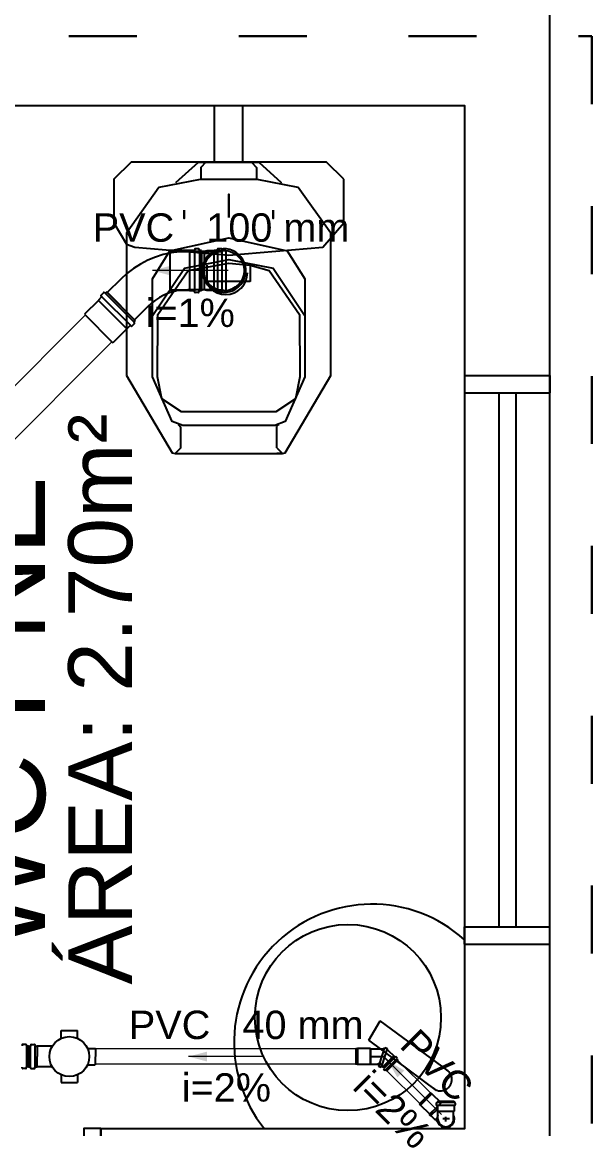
# Model space of a CAD drawing. Header units: millimetres. Extents: x -823 to -490, y -63 to 119.
# Drawn here: x -594.813 to -592.8, y 55.181 to 59.09 of the extents above; entities that cross this region are included whole.
import ezdxf

# ---------------------------------------------------------------- set-up
doc = ezdxf.new("R2010")
doc.units = ezdxf.units.MM
doc.header["$LTSCALE"] = 0.2
doc.header["$MEASUREMENT"] = 0
doc.linetypes.add('ACAD_ISO03W100', pattern=[3, 1.2, -1.8])
for name, color, linetype in [('A-PARED', 4, 'Continuous'), ('Simbolos', 5, 'Continuous'), ('Simbolos_int', 2, 'Continuous')]:
    doc.layers.add(name, color=color, linetype=linetype)
for name, color, linetype, lineweight in [('DI-Detalhes', 1, 'Continuous', 30), ('TQ-Condutos', 5, 'Continuous', 5), ('TQ-Sentido conduto', 9, 'Continuous', 5), ('TQ-Textos conduto', 7, 'Continuous', 5)]:
    doc.layers.add(name, color=color, linetype=linetype, lineweight=lineweight)
doc.styles.add('Arial', font='arial.ttf')

msp = doc.modelspace()

# ---------------------------------------------------------------- hatches: boundary and pattern name
at = {"layer": 'TQ-Sentido conduto', "linetype": 'Continuous'}
for points in [[(-594.353, 58.2123), (-594.2885, 58.195), (-594.2885, 58.2296)], [(-594.2253, 55.436), (-594.1608, 55.4188), (-594.1608, 55.4533)], [(-593.521, 55.4204), (-593.4876, 55.3626), (-593.4632, 55.387)]]:
    msp.add_hatch(color=256, dxfattribs=at).paths.add_polyline_path(points)

# ---------------------------------------------------------------- linework, layer by layer
for p, q in [((-594.1337, 58.5948), (-594.1337, 58.7955)), ((-594.1337, 58.7955), (-594.0334, 58.7955)), ((-594.0334, 58.5948), (-594.0334, 58.7955)), ((-593.914, 57.5865), (-593.914, 57.6577)), ((-594.2722, 57.5664), (-593.8939, 57.5664)), ((-593.8939, 57.5664), (-593.914, 57.5664)), ((-593.2498, 55.8487), (-593.2498, 55.1804)), ((-593.5889, 55.4945), (-593.5478, 55.5627)), ((-593.308, 55.3851), (-593.5478, 55.5627)), ((-593.3491, 55.3159), (-593.5889, 55.4945))]:
    msp.add_line(p, q)
at = {"linetype": 'Continuous'}
for p, q in [((-593.2498, 57.8413), (-593.2498, 57.7811)), ((-593.2498, 57.8413), (-592.9488, 57.8413)), ((-592.9488, 57.8413), (-592.9488, 57.7811)), ((-593.2498, 57.7811), (-592.9488, 57.7811)), ((-593.1294, 57.7811), (-593.1294, 55.8938)), ((-593.0692, 57.7811), (-593.0692, 55.8938)), ((-593.2498, 55.8938), (-592.9488, 55.8938)), ((-593.2498, 55.8336), (-593.2498, 55.8938)), ((-592.9488, 55.8336), (-592.9488, 55.8938)), ((-593.2498, 55.8336), (-592.9488, 55.8336))]:
    msp.add_line(p, q, dxfattribs=at)
for points in [[(-599.5749, 58.7955), (-596.5628, 58.7955), (-596.5628, 54.8794), (-596.2618, 54.8794), (-596.2618, 58.7955), (-593.2498, 58.7955), (-593.2498, 56.9483), (-593.2498, 56.9483), (-593.2498, 56.8681), (-593.2498, 55.1804), (-593.9572, 55.1804), (-594.5351, 55.1804), (-594.5351, 54.8794), (-592.9488, 54.8794), (-592.9488, 56.8681), (-592.9488, 56.8681), (-592.9488, 56.9483), (-592.9488, 64.1825)], [(-593.6772, 58.5356), (-593.7384, 58.5948), (-593.7384, 58.5948), (-594.4287, 58.5948), (-594.4889, 58.5356), (-594.4889, 58.5356), (-594.4889, 58.3811), (-594.4448, 58.3059), (-594.4448, 58.3059), (-594.4157, 58.2948), (-594.4157, 58.2948), (-594.0836, 58.2667), (-594.0836, 58.2667), (-593.7515, 58.2948), (-593.7515, 58.2948), (-593.6772, 58.3811), (-593.6772, 58.3811), (-593.6772, 58.5356)], [(-594.2702, 58.5236), (-594.1899, 58.5948), (-594.1899, 58.5948), (-593.9772, 58.5948), (-593.898, 58.5236), (-593.898, 58.5236)], [(-594.1638, 58.5948), (-594.1819, 58.5768), (-594.1819, 58.5768), (-594.1819, 58.5326)], [(-594.0033, 58.5948), (-593.9852, 58.5768), (-593.9852, 58.5768), (-593.9852, 58.5326)], [(-593.914, 57.5865), (-593.8939, 57.5664), (-593.8939, 57.5664), (-593.8839, 57.5684), (-593.8839, 57.5684), (-593.7224, 57.8423), (-593.7224, 57.8423), (-593.7224, 58.344), (-593.8378, 58.5055), (-593.8378, 58.5055), (-593.9832, 58.5336), (-593.9832, 58.5336), (-594.1839, 58.5336), (-594.1839, 58.5336), (-594.3304, 58.5055), (-594.3304, 58.5055), (-594.4448, 58.344), (-594.4448, 58.344), (-594.4448, 57.8423), (-594.2832, 57.5684), (-594.2832, 57.5684), (-594.2722, 57.5664), (-594.2722, 57.5664), (-594.2531, 57.5865), (-594.2531, 57.5865), (-594.2531, 57.6577), (-594.2612, 57.6677), (-594.2612, 57.6677)], [(-594.0836, 58.4002), (-594.0836, 58.4825), (-594.0836, 58.4825), (-594.0836, 58.4002)], [(-594.0836, 58.4102), (-594.0836, 58.4724), (-594.0836, 58.4724), (-594.0836, 58.4102)], [(-594.2411, 58.4263), (-594.2411, 58.3962), (-594.2411, 58.3962), (-594.2411, 58.4263)], [(-593.927, 58.4263), (-593.927, 58.3962), (-593.927, 58.3962), (-593.927, 58.4263)], [(-593.8769, 58.2818), (-593.8147, 58.1835), (-593.8147, 58.1835), (-593.8147, 57.8373), (-593.8147, 57.8373), (-593.8839, 57.6798), (-593.8839, 57.6798), (-593.921, 57.6657), (-593.921, 57.6657), (-594.2461, 57.6657), (-594.2832, 57.6798), (-594.2832, 57.6798), (-594.3525, 57.8373), (-594.3525, 57.8373), (-594.3525, 58.1835), (-594.3525, 58.1835), (-594.2913, 58.2818), (-594.2913, 58.2818), (-594.0836, 58.3279), (-594.0836, 58.3279), (-593.8769, 58.2818), (-593.8769, 58.2818)], [(-594.3515, 58.055), (-594.2401, 58.2206), (-594.2401, 58.2206), (-594.0836, 58.2517), (-594.0836, 58.2517), (-593.927, 58.2206), (-593.927, 58.2206), (-593.8157, 58.055), (-593.8157, 58.055)], [(-594.0073, 58.2316), (-593.9411, 58.2126), (-593.9411, 58.2126), (-593.8337, 58.057), (-593.8337, 58.057), (-593.8327, 57.8373), (-593.8327, 57.8373), (-593.8478, 57.759), (-593.8478, 57.759), (-593.917, 57.7139), (-593.917, 57.7139), (-594.2501, 57.7139), (-594.3194, 57.759), (-594.3194, 57.759), (-594.3354, 57.8373), (-594.3354, 57.8373), (-594.3334, 58.057), (-594.3334, 58.057), (-594.227, 58.2126), (-594.227, 58.2126), (-594.0836, 58.2386), (-594.0836, 58.2386), (-594.0073, 58.2316), (-594.0073, 58.2316)], [(-594.1608, 58.2316), (-594.1608, 58.1754), (-594.0073, 58.1754), (-594.0073, 58.1754)], [(-594.0073, 58.2316), (-594.0073, 58.1734)]]:
    msp.add_lwpolyline(points)
msp.add_lwpolyline([(-594.5351, 54.8794), (-594.5351, 55.1814), (-594.5953, 55.1814), (-594.5953, 54.8794), (-594.5351, 54.8794)], close=True)
msp.add_circle((-593.6622, 55.5738), 0.3287)
for centre, radius, start, end in [((-593.904, 57.6577), 0.0107, 105.355, 180), ((-593.5769, 55.4865), 0.4877, 47.8865, 218.809), ((-593.3351, 55.355), 0.0402, 228.032, 58.7723)]:
    msp.add_arc(centre, radius, start, end)
at = {"layer": 'A-PARED'}
msp.add_lwpolyline([(-594.1707, 58.2605), (-594.1707, 58.2044, 1), (-594.0175, 58.2044), (-594.0175, 58.2044)], format="xyb", dxfattribs=at)
at = {"layer": 'DI-Detalhes', "color": 6, "linetype": 'ACAD_ISO03W100'}
msp.add_lwpolyline([(-600.048, 59.0399), (-592.8002, 59.0399), (-592.8002, 52.8645), (-600.048, 52.8645), (-600.048, 59.0399)], dxfattribs=at)
at = {"layer": 'Simbolos'}
for p, q in [((-594.2038, 58.2881), (-594.2041, 58.2847)), ((-594.1898, 58.2893), (-594.2024, 58.2893)), ((-594.1885, 58.2883), (-594.1875, 58.2844)), ((-594.1237, 58.2875), (-594.1237, 58.1371)), ((-594.1089, 58.2888), (-594.1224, 58.2888)), ((-594.1075, 58.2875), (-594.1075, 58.1371)), ((-594.2219, 58.2831), (-594.2918, 58.2831)), ((-594.17, 58.2802), (-594.2281, 58.2802)), ((-594.2215, 58.2835), (-594.2219, 58.2831)), ((-594.2054, 58.2835), (-594.2215, 58.2835)), ((-594.1802, 58.2835), (-594.1862, 58.2835)), ((-594.1802, 58.2835), (-594.1802, 58.1412)), ((-594.1365, 58.2802), (-594.1802, 58.2802)), ((-594.161, 58.2826), (-594.17, 58.2802)), ((-594.1356, 58.2826), (-594.161, 58.2826)), ((-594.1343, 58.2829), (-594.1356, 58.2826)), ((-594.125, 58.2829), (-594.1343, 58.2829)), ((-594.1009, 58.2829), (-594.1062, 58.2829)), ((-594.1009, 58.2829), (-594.0954, 58.2861)), ((-594.0942, 58.284), (-594.0954, 58.2861)), ((-594.0942, 58.284), (-594.0942, 58.1406)), ((-594.465, 58.182), (-594.5124, 58.1346)), ((-594.5256, 58.1343), (-594.5346, 58.1254)), ((-594.524, 58.1345), (-594.5205, 58.1325)), ((-594.5147, 58.1369), (-594.5189, 58.1327)), ((-594.5147, 58.1369), (-594.4141, 58.0363)), ((-594.2219, 58.1415), (-594.2918, 58.1415)), ((-594.17, 58.1444), (-594.2281, 58.1444)), ((-594.2215, 58.1412), (-594.2219, 58.1415)), ((-594.2054, 58.1412), (-594.2215, 58.1412)), ((-594.2038, 58.1365), (-594.2041, 58.1399)), ((-594.1898, 58.1353), (-594.2024, 58.1353)), ((-594.1885, 58.1363), (-594.1875, 58.1402)), ((-594.1802, 58.1412), (-594.1862, 58.1412)), ((-594.1365, 58.1444), (-594.1802, 58.1444)), ((-594.161, 58.142), (-594.17, 58.1444)), ((-594.1356, 58.142), (-594.161, 58.142)), ((-594.1343, 58.1417), (-594.1356, 58.142)), ((-594.125, 58.1417), (-594.1343, 58.1417)), ((-594.1089, 58.1358), (-594.1224, 58.1358)), ((-594.1009, 58.1417), (-594.1062, 58.1417)), ((-594.1009, 58.1417), (-594.0954, 58.1385)), ((-594.0942, 58.1406), (-594.0954, 58.1385)), ((-594.5439, 58.1072), (-594.5933, 58.0578)), ((-594.5325, 58.1191), (-594.5439, 58.1077)), ((-594.5439, 58.1077), (-594.5439, 58.1072)), ((-594.5346, 58.1236), (-594.5324, 58.1209)), ((-594.369, 58.086), (-594.4164, 58.0386)), ((-594.4318, 58.0185), (-594.4433, 58.0071)), ((-594.4274, 58.0164), (-594.43, 58.0186)), ((-594.4167, 58.0254), (-594.4256, 58.0165)), ((-594.4164, 58.027), (-594.4185, 58.0305)), ((-594.4141, 58.0363), (-594.4183, 58.0321)), ((-594.4437, 58.0071), (-594.4932, 57.9576)), ((-594.4433, 58.0071), (-594.4437, 58.0071)), ((-594.6757, 55.5017), (-594.6756, 55.528)), ((-594.6756, 55.528), (-594.6174, 55.5279)), ((-594.6174, 55.5015), (-594.6174, 55.5279)), ((-594.8132, 55.4777), (-594.8135, 55.4742)), ((-594.8001, 55.4789), (-594.8118, 55.4789)), ((-594.7988, 55.4779), (-594.7978, 55.4739)), ((-594.7907, 55.4729), (-594.7965, 55.4729)), ((-594.7907, 55.4729), (-594.7908, 55.3998)), ((-594.7907, 55.4729), (-594.7908, 55.3998)), ((-594.7907, 55.4729), (-594.7849, 55.4729)), ((-594.7825, 55.4779), (-594.7836, 55.4739)), ((-594.7812, 55.4788), (-594.7695, 55.4788)), ((-594.7682, 55.4776), (-594.7679, 55.4741)), ((-594.7665, 55.4729), (-594.7605, 55.4728)), ((-594.7605, 55.4728), (-594.7601, 55.4726)), ((-594.7071, 55.4725), (-594.7601, 55.4726)), ((-594.5811, 55.465), (-594.5547, 55.465)), ((-594.5547, 55.465), (-594.5549, 55.4067)), ((-593.628, 55.4644), (-593.634, 55.4628)), ((-593.5826, 55.4644), (-593.628, 55.4644)), ((-593.5826, 55.4644), (-593.5826, 55.4077)), ((-593.5826, 55.4093), (-593.5826, 55.4628)), ((-593.5826, 55.4628), (-593.5334, 55.4628)), ((-593.551, 55.4093), (-593.5318, 55.4678)), ((-593.5414, 55.4062), (-593.5222, 55.4647)), ((-593.5388, 55.4), (-593.5006, 55.4382)), ((-593.5377, 55.3989), (-593.4995, 55.4371)), ((-593.4928, 55.4364), (-593.537, 55.3922)), ((-593.5318, 55.4678), (-593.5222, 55.4647)), ((-593.5234, 55.461), (-593.4958, 55.4334)), ((-593.4871, 55.4308), (-593.4928, 55.4364)), ((-594.8134, 55.3951), (-594.8136, 55.3987)), ((-594.799, 55.3949), (-594.7979, 55.3989)), ((-594.7908, 55.3998), (-594.7967, 55.3998)), ((-594.7908, 55.3998), (-594.785, 55.3998)), ((-594.7827, 55.3949), (-594.7837, 55.3988)), ((-594.7683, 55.395), (-594.768, 55.3986)), ((-594.7667, 55.3998), (-594.7607, 55.3998)), ((-594.7607, 55.3998), (-594.7603, 55.4)), ((-594.7073, 55.3999), (-594.7603, 55.4)), ((-594.5812, 55.4068), (-594.5549, 55.4067)), ((-593.628, 55.4077), (-593.634, 55.4093)), ((-593.5826, 55.4077), (-593.628, 55.4077)), ((-593.5826, 55.4093), (-593.551, 55.4093)), ((-593.551, 55.4093), (-593.5539, 55.4006)), ((-593.5442, 55.3974), (-593.5539, 55.4006)), ((-593.5414, 55.4062), (-593.5442, 55.3974)), ((-593.5388, 55.4), (-593.534, 55.3952)), ((-593.5313, 55.3865), (-593.4871, 55.4308)), ((-593.4863, 55.4239), (-593.5245, 55.3858)), ((-593.4902, 55.4277), (-593.4863, 55.4239)), ((-594.8003, 55.3939), (-594.812, 55.3939)), ((-594.7814, 55.3939), (-594.7697, 55.3938)), ((-594.676, 55.3706), (-594.6761, 55.3442)), ((-594.6177, 55.3704), (-594.6178, 55.3441)), ((-593.537, 55.3922), (-593.5313, 55.3865)), ((-593.5283, 55.3896), (-593.5245, 55.3858)), ((-594.6761, 55.3442), (-594.6178, 55.3441)), ((-593.3654, 55.3049), (-593.3708, 55.308)), ((-593.3333, 55.2728), (-593.3654, 55.3049)), ((-593.3459, 55.2787), (-593.287, 55.2787)), ((-593.3459, 55.2787), (-593.3459, 55.2745)), ((-593.287, 55.2787), (-593.287, 55.2745)), ((-593.4055, 55.2648), (-593.4086, 55.2702)), ((-593.3733, 55.2327), (-593.4055, 55.2648)), ((-593.3749, 55.2312), (-593.3459, 55.2601)), ((-593.3333, 55.2728), (-593.3733, 55.2327)), ((-593.3499, 55.2714), (-593.3499, 55.265)), ((-593.349, 55.2727), (-593.3469, 55.2733)), ((-593.3487, 55.2637), (-593.3472, 55.2636)), ((-593.3459, 55.2622), (-593.3459, 55.2433)), ((-593.3459, 55.2433), (-593.344, 55.2414)), ((-593.344, 55.2289), (-593.344, 55.2414)), ((-593.287, 55.2433), (-593.289, 55.2414)), ((-593.289, 55.2289), (-593.289, 55.2414)), ((-593.287, 55.2622), (-593.287, 55.2433)), ((-593.284, 55.2727), (-593.286, 55.2733)), ((-593.2842, 55.2637), (-593.2858, 55.2636)), ((-593.283, 55.2714), (-593.283, 55.265)), ((-593.3749, 55.2312), (-593.3711, 55.2274)), ((-593.3711, 55.2274), (-593.3692, 55.2274)), ((-593.3692, 55.2274), (-593.355, 55.2132)), ((-593.355, 55.2132), (-593.3527, 55.2132)), ((-593.3452, 55.2057), (-593.3527, 55.2132)), ((-593.344, 55.2159), (-593.344, 55.2289)), ((-593.2889, 55.2159), (-593.289, 55.2289))]:
    msp.add_line(p, q, dxfattribs=at)
for points in [[(-594.2024, 58.2893), (-594.2026, 58.2893), (-594.2029, 58.2893), (-594.2031, 58.2892), (-594.2032, 58.2891), (-594.2034, 58.2889), (-594.2035, 58.2887), (-594.2036, 58.2885), (-594.2037, 58.2883), (-594.2038, 58.2881)], [(-594.1885, 58.2883), (-594.1886, 58.2885), (-594.1887, 58.2887), (-594.1888, 58.2889), (-594.1889, 58.289), (-594.1891, 58.2891), (-594.1892, 58.2892), (-594.1894, 58.2893), (-594.1896, 58.2893), (-594.1898, 58.2893)], [(-594.1365, 58.1444), (-594.1257, 58.1397), (-594.1144, 58.1366), (-594.1027, 58.1353), (-594.0909, 58.1358), (-594.0794, 58.1381), (-594.0683, 58.1421), (-594.058, 58.1478), (-594.0487, 58.1549), (-594.0405, 58.1634), (-594.0338, 58.173), (-594.0286, 58.1836), (-594.025, 58.1948), (-594.0233, 58.2064), (-594.0233, 58.2182), (-594.025, 58.2298), (-594.0286, 58.241), (-594.0338, 58.2516), (-594.0405, 58.2612), (-594.0487, 58.2697), (-594.058, 58.2768), (-594.0683, 58.2825), (-594.0794, 58.2865), (-594.0909, 58.2888), (-594.1027, 58.2893), (-594.1144, 58.288), (-594.1257, 58.2849), (-594.1365, 58.2802)], [(-594.1224, 58.2888), (-594.1226, 58.2888), (-594.1228, 58.2887), (-594.123, 58.2886), (-594.1232, 58.2885), (-594.1234, 58.2883), (-594.1235, 58.2881), (-594.1236, 58.2879), (-594.1237, 58.2877), (-594.1237, 58.2875)], [(-594.1075, 58.2875), (-594.1075, 58.2876), (-594.1076, 58.2877), (-594.1076, 58.2878), (-594.1076, 58.2879), (-594.1077, 58.288), (-594.1077, 58.2881), (-594.1078, 58.2882), (-594.1078, 58.2883), (-594.1079, 58.2884), (-594.108, 58.2885), (-594.1081, 58.2886), (-594.1082, 58.2886), (-594.1083, 58.2887), (-594.1084, 58.2887), (-594.1085, 58.2888), (-594.1086, 58.2888), (-594.1088, 58.2888), (-594.1089, 58.2888)], [(-594.2281, 58.2802), (-594.2573, 58.2789), (-594.2863, 58.2751), (-594.3148, 58.2688), (-594.3427, 58.26), (-594.3697, 58.2488), (-594.3956, 58.2353), (-594.4203, 58.2196), (-594.4435, 58.2018), (-594.465, 58.182)], [(-594.2054, 58.2835), (-594.2052, 58.2835), (-594.205, 58.2835), (-594.2048, 58.2836), (-594.2046, 58.2837), (-594.2044, 58.2839), (-594.2043, 58.2841), (-594.2042, 58.2842), (-594.2041, 58.2845), (-594.2041, 58.2847)], [(-594.1875, 58.2844), (-594.1874, 58.2843), (-594.1873, 58.2841), (-594.1872, 58.2839), (-594.187, 58.2838), (-594.1869, 58.2837), (-594.1867, 58.2836), (-594.1865, 58.2835), (-594.1864, 58.2835), (-594.1862, 58.2835)], [(-594.1365, 58.2802), (-594.1443, 58.2753), (-594.1515, 58.2696), (-594.158, 58.263), (-594.1637, 58.2557), (-594.1684, 58.2478), (-594.1722, 58.2394), (-594.1749, 58.2306), (-594.1765, 58.2215), (-594.1771, 58.2123), (-594.1765, 58.2031), (-594.1749, 58.194), (-594.1722, 58.1852), (-594.1684, 58.1768), (-594.1637, 58.1689), (-594.158, 58.1616), (-594.1515, 58.155), (-594.1443, 58.1493), (-594.1365, 58.1444)], [(-594.125, 58.2829), (-594.1248, 58.2829), (-594.1246, 58.283), (-594.1244, 58.2831), (-594.1242, 58.2832), (-594.124, 58.2834), (-594.1239, 58.2836), (-594.1238, 58.2838), (-594.1237, 58.284), (-594.1237, 58.2843)], [(-594.1075, 58.2843), (-594.1075, 58.284), (-594.1075, 58.2838), (-594.1074, 58.2836), (-594.1072, 58.2834), (-594.1071, 58.2832), (-594.1069, 58.2831), (-594.1067, 58.283), (-594.1064, 58.2829), (-594.1062, 58.2829)], [(-594.524, 58.1345), (-594.5242, 58.1346), (-594.5244, 58.1347), (-594.5246, 58.1347), (-594.5248, 58.1347), (-594.525, 58.1347), (-594.5251, 58.1346), (-594.5253, 58.1345), (-594.5255, 58.1344), (-594.5256, 58.1343)], [(-594.5205, 58.1325), (-594.5203, 58.1324), (-594.5202, 58.1324), (-594.52, 58.1323), (-594.5198, 58.1323), (-594.5196, 58.1324), (-594.5194, 58.1324), (-594.5192, 58.1325), (-594.519, 58.1326), (-594.5189, 58.1327)], [(-594.2281, 58.1444), (-594.2454, 58.1437), (-594.2627, 58.1414), (-594.2797, 58.1376), (-594.2962, 58.1324), (-594.3123, 58.1257), (-594.3277, 58.1177), (-594.3424, 58.1084), (-594.3562, 58.0978), (-594.369, 58.086)], [(-594.2041, 58.1399), (-594.2041, 58.1401), (-594.2042, 58.1404), (-594.2043, 58.1406), (-594.2044, 58.1407), (-594.2046, 58.1409), (-594.2048, 58.141), (-594.205, 58.1411), (-594.2052, 58.1411), (-594.2054, 58.1412)], [(-594.2038, 58.1365), (-594.2037, 58.1363), (-594.2036, 58.1361), (-594.2035, 58.1359), (-594.2034, 58.1357), (-594.2032, 58.1356), (-594.2031, 58.1354), (-594.2029, 58.1353), (-594.2026, 58.1353), (-594.2024, 58.1353)], [(-594.1898, 58.1353), (-594.1896, 58.1353), (-594.1894, 58.1353), (-594.1892, 58.1354), (-594.1891, 58.1355), (-594.1889, 58.1356), (-594.1888, 58.1358), (-594.1887, 58.1359), (-594.1886, 58.1361), (-594.1885, 58.1363)], [(-594.1862, 58.1412), (-594.1864, 58.1411), (-594.1865, 58.1411), (-594.1867, 58.141), (-594.1869, 58.1409), (-594.187, 58.1408), (-594.1872, 58.1407), (-594.1873, 58.1405), (-594.1874, 58.1403), (-594.1875, 58.1402)], [(-594.1237, 58.1404), (-594.1237, 58.1406), (-594.1238, 58.1408), (-594.1239, 58.141), (-594.124, 58.1412), (-594.1242, 58.1414), (-594.1244, 58.1415), (-594.1246, 58.1416), (-594.1248, 58.1417), (-594.125, 58.1417)], [(-594.1237, 58.1371), (-594.1237, 58.137), (-594.1237, 58.1369), (-594.1237, 58.1368), (-594.1236, 58.1367), (-594.1236, 58.1366), (-594.1235, 58.1365), (-594.1235, 58.1364), (-594.1234, 58.1363), (-594.1233, 58.1362), (-594.1232, 58.1361), (-594.1231, 58.136), (-594.123, 58.136), (-594.1229, 58.1359), (-594.1228, 58.1359), (-594.1227, 58.1359), (-594.1226, 58.1358), (-594.1225, 58.1358), (-594.1224, 58.1358)], [(-594.1089, 58.1358), (-594.1086, 58.1358), (-594.1084, 58.1359), (-594.1082, 58.136), (-594.108, 58.1361), (-594.1078, 58.1363), (-594.1077, 58.1365), (-594.1076, 58.1367), (-594.1076, 58.1369), (-594.1075, 58.1371)], [(-594.1062, 58.1417), (-594.1064, 58.1417), (-594.1067, 58.1416), (-594.1069, 58.1415), (-594.1071, 58.1414), (-594.1072, 58.1412), (-594.1074, 58.141), (-594.1075, 58.1408), (-594.1075, 58.1406), (-594.1075, 58.1404)], [(-594.5346, 58.1254), (-594.5347, 58.1252), (-594.5348, 58.125), (-594.5349, 58.1248), (-594.5349, 58.1246), (-594.5349, 58.1244), (-594.5349, 58.1242), (-594.5349, 58.1239), (-594.5348, 58.1237), (-594.5346, 58.1236)], [(-594.5325, 58.1191), (-594.5323, 58.1193), (-594.5322, 58.1195), (-594.5322, 58.1197), (-594.5321, 58.1199), (-594.5321, 58.1201), (-594.5321, 58.1203), (-594.5322, 58.1205), (-594.5323, 58.1207), (-594.5324, 58.1209)], [(-594.43, 58.0186), (-594.4302, 58.0187), (-594.4304, 58.0188), (-594.4306, 58.0189), (-594.4308, 58.0189), (-594.4311, 58.0189), (-594.4313, 58.0189), (-594.4315, 58.0188), (-594.4317, 58.0187), (-594.4318, 58.0185)], [(-594.4274, 58.0164), (-594.4272, 58.0163), (-594.427, 58.0162), (-594.4268, 58.0161), (-594.4266, 58.0161), (-594.4264, 58.0161), (-594.4261, 58.0161), (-594.4259, 58.0162), (-594.4258, 58.0163), (-594.4256, 58.0165)], [(-594.4183, 58.0321), (-594.4184, 58.032), (-594.4185, 58.0318), (-594.4186, 58.0316), (-594.4186, 58.0314), (-594.4186, 58.0313), (-594.4186, 58.0311), (-594.4186, 58.0309), (-594.4185, 58.0307), (-594.4185, 58.0305)], [(-594.4167, 58.0254), (-594.4165, 58.0255), (-594.4164, 58.0257), (-594.4164, 58.0259), (-594.4163, 58.0261), (-594.4163, 58.0263), (-594.4163, 58.0265), (-594.4163, 58.0266), (-594.4164, 58.0268), (-594.4165, 58.027)], [(-594.8118, 55.4789), (-594.812, 55.4789), (-594.8123, 55.4788), (-594.8125, 55.4787), (-594.8126, 55.4786), (-594.8128, 55.4785), (-594.8129, 55.4783), (-594.8131, 55.4781), (-594.8131, 55.4779), (-594.8132, 55.4777)], [(-594.7988, 55.4779), (-594.7989, 55.4781), (-594.799, 55.4782), (-594.7991, 55.4784), (-594.7992, 55.4785), (-594.7994, 55.4787), (-594.7996, 55.4788), (-594.7997, 55.4788), (-594.7999, 55.4789), (-594.8001, 55.4789)], [(-594.7978, 55.4739), (-594.7977, 55.4737), (-594.7976, 55.4736), (-594.7975, 55.4734), (-594.7974, 55.4733), (-594.7972, 55.4731), (-594.7971, 55.4731), (-594.7969, 55.473), (-594.7967, 55.4729), (-594.7965, 55.4729)], [(-594.7849, 55.4729), (-594.7847, 55.4729), (-594.7845, 55.473), (-594.7843, 55.473), (-594.7841, 55.4731), (-594.784, 55.4732), (-594.7838, 55.4734), (-594.7837, 55.4735), (-594.7836, 55.4737), (-594.7836, 55.4739)], [(-594.7812, 55.4788), (-594.7814, 55.4788), (-594.7816, 55.4788), (-594.7818, 55.4787), (-594.7819, 55.4786), (-594.7821, 55.4785), (-594.7822, 55.4784), (-594.7823, 55.4782), (-594.7824, 55.478), (-594.7825, 55.4779)], [(-594.7682, 55.4776), (-594.7682, 55.4778), (-594.7683, 55.478), (-594.7684, 55.4782), (-594.7685, 55.4784), (-594.7687, 55.4785), (-594.7689, 55.4787), (-594.7691, 55.4787), (-594.7693, 55.4788), (-594.7695, 55.4788)], [(-594.7679, 55.4741), (-594.7678, 55.4739), (-594.7678, 55.4737), (-594.7676, 55.4735), (-594.7675, 55.4733), (-594.7674, 55.4731), (-594.7672, 55.473), (-594.767, 55.4729), (-594.7668, 55.4729), (-594.7665, 55.4729)], [(-594.6769, 55.4998), (-594.6766, 55.5), (-594.6764, 55.5001), (-594.6762, 55.5003), (-594.6761, 55.5005), (-594.676, 55.5007), (-594.6758, 55.5009), (-594.6758, 55.5012), (-594.6757, 55.5014), (-594.6757, 55.5017)], [(-594.6174, 55.5015), (-594.6174, 55.5013), (-594.6174, 55.501), (-594.6173, 55.5008), (-594.6172, 55.5006), (-594.6171, 55.5003), (-594.6169, 55.5002), (-594.6167, 55.5), (-594.6165, 55.4998), (-594.6163, 55.4997)], [(-594.5829, 55.4662), (-594.5828, 55.466), (-594.5827, 55.4658), (-594.5825, 55.4656), (-594.5823, 55.4654), (-594.5821, 55.4653), (-594.5819, 55.4652), (-594.5816, 55.4651), (-594.5814, 55.465), (-594.5811, 55.465)], [(-594.8133, 55.3951), (-594.8133, 55.3949), (-594.8132, 55.3947), (-594.8131, 55.3945), (-594.813, 55.3944), (-594.8128, 55.3942), (-594.8127, 55.3941), (-594.8124, 55.394), (-594.8122, 55.3939), (-594.812, 55.3939)], [(-594.8003, 55.3939), (-594.8001, 55.3939), (-594.7999, 55.394), (-594.7997, 55.394), (-594.7996, 55.3941), (-594.7994, 55.3942), (-594.7993, 55.3944), (-594.7992, 55.3945), (-594.7991, 55.3947), (-594.799, 55.3949)], [(-594.7967, 55.3998), (-594.7968, 55.3998), (-594.797, 55.3998), (-594.7972, 55.3997), (-594.7974, 55.3996), (-594.7975, 55.3995), (-594.7977, 55.3994), (-594.7978, 55.3992), (-594.7979, 55.399), (-594.7979, 55.3989)], [(-594.7837, 55.3988), (-594.7838, 55.399), (-594.7839, 55.3992), (-594.784, 55.3993), (-594.7841, 55.3995), (-594.7843, 55.3996), (-594.7845, 55.3997), (-594.7846, 55.3998), (-594.7848, 55.3998), (-594.785, 55.3998)], [(-594.7827, 55.3949), (-594.7826, 55.3947), (-594.7825, 55.3945), (-594.7824, 55.3943), (-594.7823, 55.3942), (-594.7821, 55.3941), (-594.782, 55.394), (-594.7818, 55.3939), (-594.7816, 55.3939), (-594.7814, 55.3939)], [(-594.7697, 55.3938), (-594.7695, 55.3939), (-594.7693, 55.3939), (-594.7691, 55.394), (-594.7689, 55.3941), (-594.7687, 55.3943), (-594.7686, 55.3944), (-594.7685, 55.3946), (-594.7684, 55.3948), (-594.7684, 55.395)], [(-594.7667, 55.3998), (-594.7669, 55.3998), (-594.7671, 55.3997), (-594.7673, 55.3996), (-594.7675, 55.3995), (-594.7677, 55.3993), (-594.7678, 55.3992), (-594.7679, 55.399), (-594.768, 55.3988), (-594.768, 55.3986)], [(-594.5812, 55.4068), (-594.5815, 55.4068), (-594.5817, 55.4067), (-594.582, 55.4066), (-594.5822, 55.4065), (-594.5824, 55.4064), (-594.5826, 55.4062), (-594.5828, 55.4061), (-594.5829, 55.4059), (-594.5831, 55.4056)], [(-594.676, 55.3706), (-594.676, 55.3708), (-594.6761, 55.3711), (-594.6761, 55.3713), (-594.6762, 55.3715), (-594.6764, 55.3718), (-594.6765, 55.3719), (-594.6767, 55.3721), (-594.6769, 55.3723), (-594.6771, 55.3724)], [(-594.6166, 55.3723), (-594.6168, 55.3721), (-594.617, 55.372), (-594.6172, 55.3718), (-594.6174, 55.3716), (-594.6175, 55.3714), (-594.6176, 55.3712), (-594.6177, 55.3709), (-594.6177, 55.3707), (-594.6177, 55.3704)], [(-593.349, 55.2727), (-593.3491, 55.2726), (-593.3493, 55.2726), (-593.3495, 55.2724), (-593.3496, 55.2723), (-593.3497, 55.2722), (-593.3498, 55.272), (-593.3499, 55.2718), (-593.3499, 55.2716), (-593.3499, 55.2714)], [(-593.3499, 55.265), (-593.3499, 55.2648), (-593.3499, 55.2646), (-593.3498, 55.2644), (-593.3497, 55.2642), (-593.3495, 55.264), (-593.3493, 55.2639), (-593.3491, 55.2638), (-593.3489, 55.2637), (-593.3487, 55.2637)], [(-593.3459, 55.2622), (-593.346, 55.2625), (-593.346, 55.2627), (-593.3461, 55.2629), (-593.3462, 55.2631), (-593.3464, 55.2632), (-593.3465, 55.2634), (-593.3467, 55.2635), (-593.3469, 55.2635), (-593.3472, 55.2636)], [(-593.3469, 55.2733), (-593.3467, 55.2733), (-593.3466, 55.2734), (-593.3464, 55.2735), (-593.3463, 55.2737), (-593.3462, 55.2738), (-593.3461, 55.274), (-593.346, 55.2742), (-593.346, 55.2743), (-593.3459, 55.2745)], [(-593.287, 55.2745), (-593.287, 55.2743), (-593.287, 55.2742), (-593.2869, 55.274), (-593.2868, 55.2738), (-593.2867, 55.2737), (-593.2865, 55.2735), (-593.2864, 55.2734), (-593.2862, 55.2733), (-593.286, 55.2733)], [(-593.2858, 55.2636), (-593.286, 55.2635), (-593.2862, 55.2635), (-593.2864, 55.2634), (-593.2866, 55.2632), (-593.2867, 55.2631), (-593.2868, 55.2629), (-593.2869, 55.2627), (-593.287, 55.2625), (-593.287, 55.2622)], [(-593.2842, 55.2637), (-593.284, 55.2637), (-593.2838, 55.2638), (-593.2836, 55.2639), (-593.2834, 55.264), (-593.2833, 55.2642), (-593.2832, 55.2644), (-593.2831, 55.2646), (-593.283, 55.2648), (-593.283, 55.265)], [(-593.283, 55.2714), (-593.283, 55.2716), (-593.2831, 55.2718), (-593.2831, 55.272), (-593.2832, 55.2722), (-593.2833, 55.2723), (-593.2835, 55.2724), (-593.2836, 55.2726), (-593.2838, 55.2726), (-593.284, 55.2727)], [(-593.344, 55.2159), (-593.3436, 55.2111), (-593.3423, 55.2065), (-593.3403, 55.2021), (-593.3375, 55.1982), (-593.3342, 55.1948), (-593.3302, 55.1921), (-593.3259, 55.19), (-593.3212, 55.1888), (-593.3165, 55.1884), (-593.3117, 55.1888), (-593.3071, 55.19), (-593.3027, 55.1921), (-593.2988, 55.1948), (-593.2954, 55.1982), (-593.2927, 55.2021), (-593.2906, 55.2065), (-593.2894, 55.2111), (-593.289, 55.2159)]]:
    msp.add_lwpolyline(points, dxfattribs=at)
msp.add_circle((-594.6467, 55.436), 0.0705, dxfattribs=at)
at = {"layer": 'Simbolos_int'}
for p, q in [((-594.2918, 58.2831), (-594.2918, 58.1415)), ((-594.2219, 58.2831), (-594.2219, 58.1415)), ((-594.2042, 58.2835), (-594.2042, 58.1412)), ((-594.1872, 58.2835), (-594.1872, 58.1412)), ((-594.1802, 58.2802), (-594.1802, 58.1444)), ((-594.17, 58.2802), (-594.17, 58.1444)), ((-594.1356, 58.2826), (-594.1356, 58.142)), ((-594.5196, 58.132), (-594.419, 58.0314)), ((-594.4164, 58.0386), (-594.5124, 58.1346)), ((-594.5439, 58.1072), (-594.4437, 58.0071)), ((-594.5316, 58.12), (-594.431, 58.0194)), ((-594.5933, 58.0578), (-594.4932, 57.9576)), ((-594.7975, 55.4729), (-594.7977, 55.3998)), ((-594.784, 55.3998), (-594.7838, 55.4729)), ((-594.7679, 55.3998), (-594.7678, 55.4729)), ((-594.7603, 55.4), (-594.7602, 55.4363)), ((-594.7601, 55.4726), (-594.7602, 55.4363)), ((-593.634, 55.4628), (-593.634, 55.4093)), ((-593.628, 55.4644), (-593.628, 55.4077)), ((-593.5826, 55.436), (-593.5366, 55.436)), ((-593.5366, 55.436), (-593.5054, 55.4048)), ((-593.551, 55.4093), (-593.5481, 55.4093)), ((-593.5481, 55.4093), (-593.5422, 55.4035)), ((-593.3708, 55.308), (-593.4086, 55.2702)), ((-593.3654, 55.3049), (-593.4055, 55.2648)), ((-593.3692, 55.2274), (-593.3459, 55.2507)), ((-593.287, 55.2735), (-593.3459, 55.2735)), ((-593.287, 55.2635), (-593.3459, 55.2635)), ((-593.289, 55.2414), (-593.344, 55.2414)), ((-593.3527, 55.2132), (-593.3467, 55.2192)), ((-593.3035, 55.2159), (-593.3272, 55.2159)), ((-593.3165, 55.2066), (-593.3165, 55.2231))]:
    msp.add_line(p, q, dxfattribs=at)
for points in [[(-593.5388, 55.4), (-593.5408, 55.4036), (-593.5428, 55.4079), (-593.5461, 55.4108), (-593.5515, 55.4124), (-593.5548, 55.4106), (-593.5561, 55.4093)], [(-593.344, 55.2289), (-593.3456, 55.2247), (-593.3466, 55.2203), (-593.3469, 55.2158), (-593.3466, 55.2112), (-593.3456, 55.2068), (-593.3439, 55.2026), (-593.3416, 55.1987), (-593.3388, 55.1951), (-593.3354, 55.192), (-593.3317, 55.1895), (-593.3276, 55.1875), (-593.3232, 55.1862), (-593.3187, 55.1855), (-593.3142, 55.1855), (-593.3097, 55.1862), (-593.3054, 55.1875), (-593.3013, 55.1895), (-593.2975, 55.192), (-593.2942, 55.1951), (-593.2914, 55.1987), (-593.2891, 55.2026), (-593.2874, 55.2068), (-593.2864, 55.2112), (-593.286, 55.2158), (-593.2863, 55.2203), (-593.2873, 55.2247), (-593.2889, 55.2289)], [(-593.3452, 55.2057), (-593.3437, 55.2023), (-593.3419, 55.1991), (-593.3397, 55.1962), (-593.3372, 55.1936), (-593.3344, 55.1912), (-593.3313, 55.1893), (-593.328, 55.1877), (-593.3245, 55.1865), (-593.321, 55.1858), (-593.3173, 55.1854), (-593.3137, 55.1856), (-593.31, 55.1861), (-593.3065, 55.1871), (-593.3031, 55.1885), (-593.3, 55.1903), (-593.297, 55.1925), (-593.2943, 55.195), (-593.292, 55.1978), (-593.29, 55.2008), (-593.2884, 55.2041), (-593.2872, 55.2075), (-593.2864, 55.2111), (-593.286, 55.2148), (-593.2861, 55.2184), (-593.2866, 55.222), (-593.2876, 55.2256), (-593.2889, 55.2289)]]:
    msp.add_lwpolyline(points, dxfattribs=at)
msp.add_circle((-594.1001, 58.2123), 0.0712, dxfattribs=at)
at = {"layer": 'TQ-Condutos'}
for p, q in [((-594.2918, 58.2791), (-594.1075, 58.2791)), ((-594.2918, 58.1455), (-594.1075, 58.1455)), ((-594.5905, 58.0549), (-597.0225, 55.6218)), ((-594.496, 57.9605), (-596.928, 55.5273)), ((-593.634, 55.4628), (-594.5547, 55.4628)), ((-593.634, 55.4093), (-594.5549, 55.4093)), ((-593.3708, 55.308), (-593.4865, 55.4237)), ((-593.4086, 55.2702), (-593.5243, 55.386))]:
    msp.add_line(p, q, dxfattribs=at)
at = {"layer": 'TQ-Sentido conduto'}
for points in [[(-594.0858, 58.2123), (-594.353, 58.2123)], [(-593.9581, 55.436), (-594.2253, 55.436)], [(-593.3321, 55.2315), (-593.521, 55.4204)]]:
    msp.add_lwpolyline(points, dxfattribs=at)

# ---------------------------------------------------------------- texts
at = {"rotation": 90.0002, "line_spacing_factor": 0.798, "style": 'Arial'}
for s, insert, char_height, width, attachment_point in [('ÁREA: 2.70m²', (-594.4215, 56.6984), 0.2259, 3.25296, 8), ('WC PNE', (-594.7283, 55.8044), 0.3012, 2.168633, 7)]:
    msp.add_mtext(s, dxfattribs=dict(at, insert=insert, char_height=char_height, width=width, attachment_point=attachment_point))
at = {"layer": 'TQ-Textos conduto', "char_height": 0.10021, "line_spacing_factor": 0.6, "style": 'Arial'}
for s, insert, width, attachment_point in [('PVC', (-594.2762, 58.3128), 0.57591, 9), ('100 mm', (-594.1626, 58.3128), 1.01128, 7), ('i=1%', (-594.2194, 58.0122), 0.630293, 8), ('PVC', (-594.1485, 55.4965), 0.57591, 9), ('40 mm', (-594.0349, 55.4965), 0.855617, 7), ('i=2%', (-594.0917, 55.276), 0.630293, 8)]:
    msp.add_mtext(s, dxfattribs=dict(at, insert=insert, width=width, attachment_point=attachment_point))
at = {"layer": 'TQ-Textos conduto', "char_height": 0.10021, "attachment_point": 8, "rotation": 314.9999, "line_spacing_factor": 0.6, "style": 'Arial'}
for s, insert, width in [('PVC', (-593.3838, 55.3687), 0.57591), ('i=2%', (-593.5397, 55.2128), 0.630293)]:
    msp.add_mtext(s, dxfattribs=dict(at, insert=insert, width=width))

doc.saveas('drawing.dxf')
